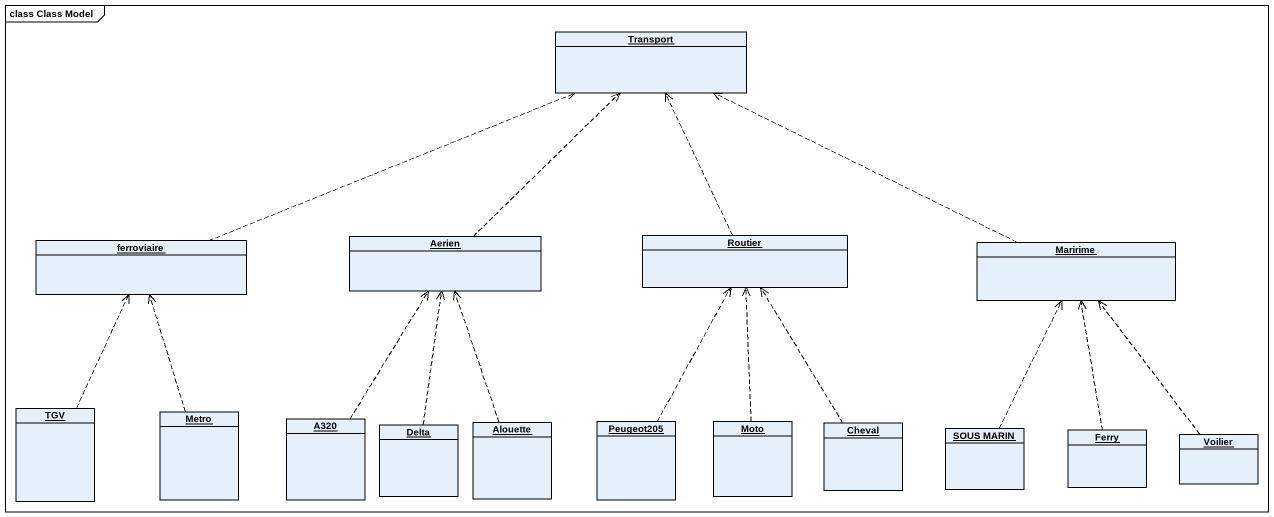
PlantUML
@startuml
mainframe class Class Model
hide circle
hide empty members
object Transport
object Aerien
object Routier
object ferroviaire
object Maririme
object TGV
object Metro
object A320
object Delta
object Alouette
object Peugeot205
object Moto
object Cheval
object "SOUS MARIN" as SOUS_MARIN
object Ferry
object Voilier
Aerien .up.> Transport
Routier .up.> Transport
ferroviaire .right.> Transport
Maririme .left.> Transport
TGV .up.> ferroviaire
Metro .up.> ferroviaire
A320 .up.> Aerien
Delta .up.> Aerien
Alouette .up.> Aerien
Peugeot205 .up.> Routier
Moto .up.> Routier
Cheval .up.> Routier
SOUS_MARIN .up.> Maririme
Ferry .up.> Maririme
Voilier .up.> Maririme
@enduml
